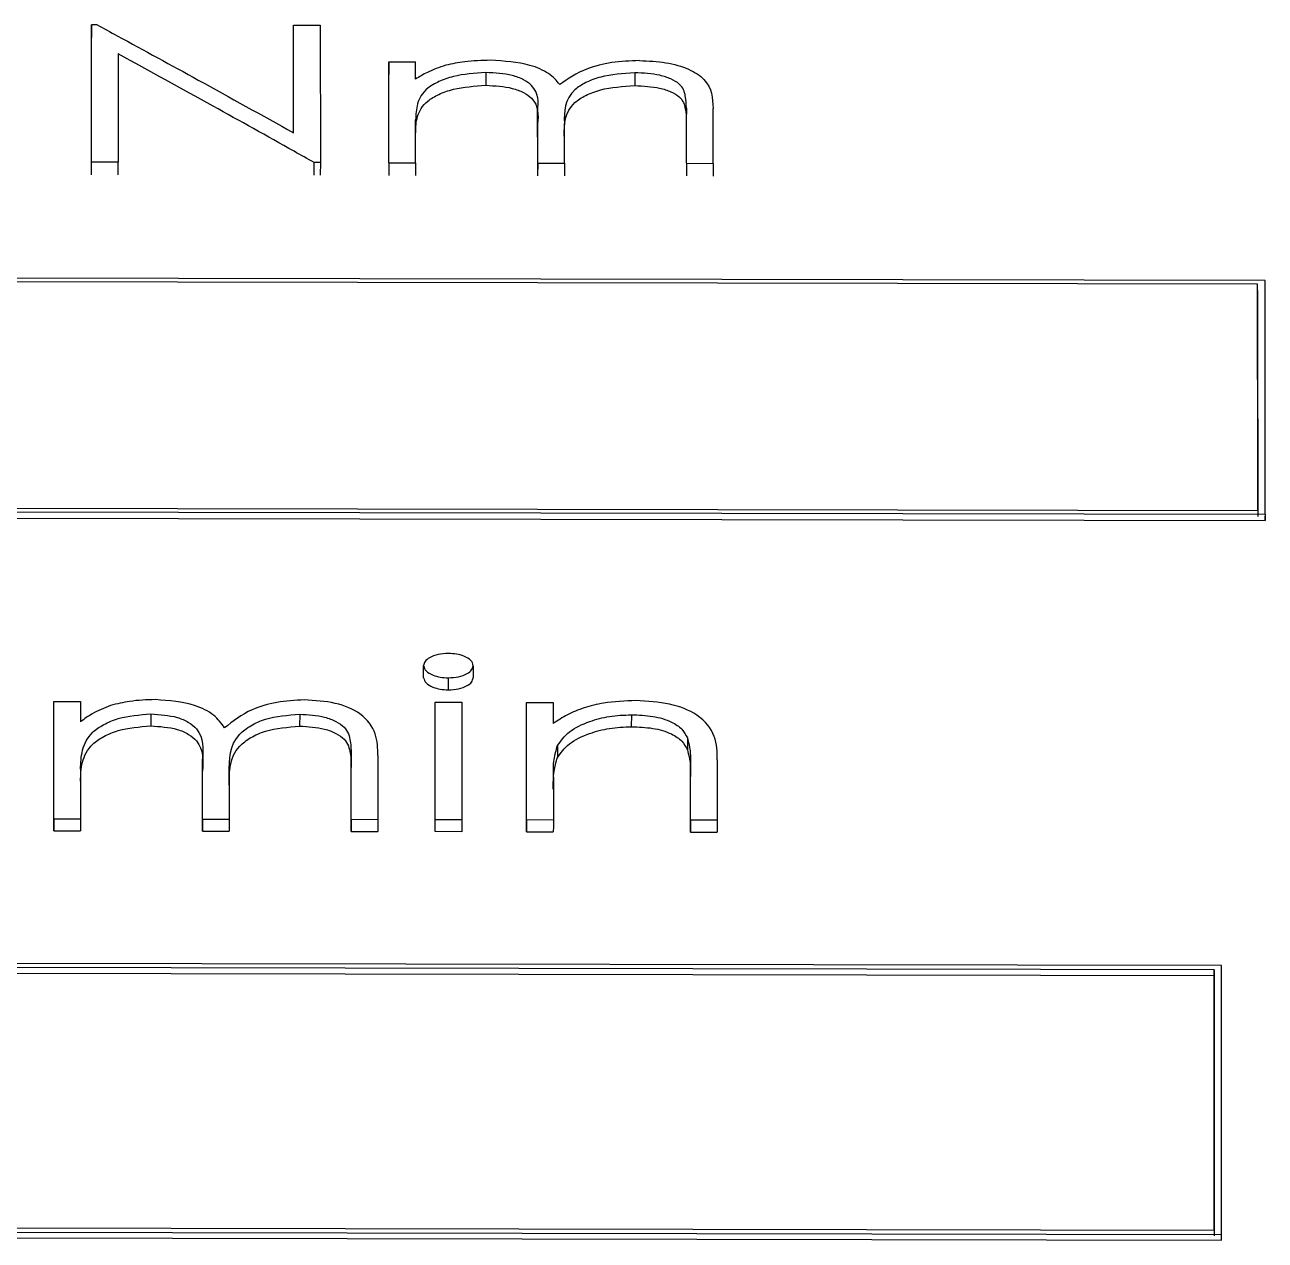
# Model space of a CAD drawing. Header units: millimetres. Extents: x 2320 to 4000, y 933 to 2121.
# Drawn here: x 2715.3 to 2723.64, y 1938.59 to 1946.77 of the extents above; entities that cross this region are included whole.
import ezdxf

# ---------------------------------------------------------------- set-up
doc = ezdxf.new("R2010")
doc.units = ezdxf.units.MM

msp = doc.modelspace()

# ---------------------------------------------------------------- linework, layer by layer
at = {"color": 7, "linetype": 'Continuous', "lineweight": 25}
for p, q in [((2715.7451, 1946.7658), (2715.7449, 1946.6798)), ((2715.7461, 1945.8414), (2715.7451, 1946.7658)), ((2715.7828, 1946.7658), (2715.7451, 1946.7658)), ((2717.1038, 1946.6773), (2717.1041, 1946.7633)), ((2717.1048, 1946.0388), (2717.1041, 1946.7633)), ((2717.1041, 1946.7633), (2717.2836, 1946.763)), ((2717.2836, 1946.763), (2717.2845, 1945.8385)), ((2715.9248, 1946.5701), (2715.9255, 1945.8411)), ((2717.7454, 1946.5168), (2717.7451, 1946.4311)), ((2717.7461, 1945.8377), (2717.7454, 1946.5168)), ((2717.7454, 1946.5168), (2717.9249, 1946.5165)), ((2717.925, 1946.3999), (2717.9249, 1946.5165)), ((2718.3977, 1946.4451), (2718.3974, 1946.3589)), ((2719.3989, 1946.4432), (2719.3986, 1946.357)), ((2718.7457, 1946.1836), (2718.7455, 1946.0978)), ((2718.7461, 1945.8358), (2718.7457, 1946.1836)), ((2719.7457, 1946.2046), (2719.7454, 1946.1188)), ((2719.746, 1945.834), (2719.7457, 1946.2046)), ((2719.9255, 1945.8336), (2719.9252, 1946.2039)), ((2717.9253, 1946.1255), (2717.925, 1946.0398)), ((2717.9255, 1945.8373), (2717.9253, 1946.1255)), ((2718.7455, 1946.0978), (2718.7458, 1945.7505)), ((2718.9255, 1945.8355), (2718.9253, 1946.102)), ((2715.9255, 1945.8411), (2715.7461, 1945.8414)), ((2715.9253, 1945.7561), (2715.9255, 1945.8411)), ((2717.2845, 1945.8385), (2717.2437, 1945.8386)), ((2717.2845, 1945.8385), (2717.2843, 1945.7535)), ((2717.7461, 1945.8377), (2717.7458, 1945.7527)), ((2717.7461, 1945.8377), (2717.9255, 1945.8373)), ((2718.7461, 1945.8358), (2718.7458, 1945.7505)), ((2718.7461, 1945.8358), (2718.9255, 1945.8355)), ((2719.746, 1945.834), (2719.7458, 1945.749)), ((2719.746, 1945.834), (2719.9255, 1945.8336)), ((2723.6371, 1945.0449), (2701.5042, 1945.0859)), ((2723.5871, 1945.0207), (2701.5542, 1945.0616)), ((2701.5052, 1943.4727), (2723.6381, 1943.4317)), ((2701.5053, 1943.5141), (2723.6383, 1943.4731)), ((2701.5553, 1943.5396), (2723.5882, 1943.4988)), ((2723.6383, 1943.4731), (2723.6381, 1943.4319)), ((2723.6381, 1943.4317), (2723.6381, 1943.4615)), ((2717.979, 1942.3739), (2717.9793, 1942.4549)), ((2718.3126, 1942.4543), (2718.3123, 1942.3733)), ((2718.1452, 1942.3732), (2718.1449, 1942.2923)), ((2715.492, 1942.1332), (2715.4922, 1942.2139)), ((2715.4926, 1941.4227), (2715.4922, 1942.2139)), ((2715.4922, 1942.2139), (2715.6717, 1942.2136)), ((2715.6717, 1942.2136), (2715.6718, 1942.0774)), ((2715.4923, 1941.3431), (2715.492, 1942.1332)), ((2716.1445, 1942.1303), (2716.1442, 1942.0497)), ((2717.1457, 1942.1284), (2717.1454, 1942.0479)), ((2718.056, 1942.1285), (2718.0563, 1942.2091)), ((2718.0561, 1942.093), (2718.056, 1942.1285)), ((2718.0566, 1941.418), (2718.0563, 1942.2091)), ((2718.0563, 1942.2091), (2718.2358, 1942.2088)), ((2718.2358, 1942.2088), (2718.2361, 1941.4176)), ((2718.6714, 1942.1274), (2718.6717, 1942.208)), ((2718.672, 1941.4168), (2718.6717, 1942.208)), ((2718.6717, 1942.208), (2718.8512, 1942.2077)), ((2718.8512, 1942.2077), (2718.8512, 1942.0663)), ((2718.6718, 1941.3372), (2718.6714, 1942.1274)), ((2719.376, 1942.1243), (2719.3758, 1942.0437)), ((2719.7531, 1941.9689), (2719.7528, 1941.8886)), ((2718.8789, 1941.917), (2718.8787, 1941.8367)), ((2716.4924, 1941.8254), (2716.4921, 1941.7453)), ((2716.4926, 1941.4209), (2716.4924, 1941.8254)), ((2717.4924, 1941.8503), (2717.4921, 1941.7701)), ((2717.4925, 1941.419), (2717.4924, 1941.8503)), ((2717.6719, 1941.8495), (2717.672, 1941.4187)), ((2719.9539, 1941.8208), (2719.9541, 1941.4144)), ((2715.6719, 1941.7575), (2715.6717, 1941.6774)), ((2715.6719, 1941.7575), (2715.672, 1941.4224)), ((2716.4923, 1941.3412), (2716.4921, 1941.7453)), ((2716.6719, 1941.7304), (2716.672, 1941.4205)), ((2717.4923, 1941.3394), (2717.4921, 1941.7701)), ((2719.7744, 1941.7892), (2719.7742, 1941.7091)), ((2719.7746, 1941.4148), (2719.7744, 1941.7892)), ((2718.8514, 1941.7047), (2718.8511, 1941.6247)), ((2718.8514, 1941.7047), (2718.8515, 1941.4165)), ((2719.7743, 1941.3352), (2719.7742, 1941.7091)), ((2715.4926, 1941.4227), (2715.4923, 1941.3431)), ((2715.672, 1941.4224), (2715.4926, 1941.4227)), ((2716.4926, 1941.4209), (2716.4923, 1941.3412)), ((2716.672, 1941.4205), (2716.4926, 1941.4209)), ((2717.4925, 1941.419), (2717.4923, 1941.3394)), ((2717.672, 1941.4187), (2717.4925, 1941.419)), ((2718.0564, 1941.3383), (2718.0566, 1941.418)), ((2718.0564, 1941.3383), (2718.0564, 1941.3797)), ((2718.2361, 1941.4176), (2718.0566, 1941.418)), ((2718.2361, 1941.4176), (2718.2359, 1941.338)), ((2718.672, 1941.4168), (2718.6718, 1941.3372)), ((2718.8515, 1941.4165), (2718.672, 1941.4168)), ((2719.7746, 1941.4148), (2719.7743, 1941.3352)), ((2719.9541, 1941.4144), (2719.7746, 1941.4148)), ((2715.4923, 1941.3431), (2715.6718, 1941.3427)), ((2716.4923, 1941.3412), (2716.6718, 1941.3409)), ((2717.4923, 1941.3394), (2717.6718, 1941.339)), ((2718.2359, 1941.338), (2718.0564, 1941.3383)), ((2718.6718, 1941.3372), (2718.8513, 1941.3369)), ((2719.7743, 1941.3352), (2719.9538, 1941.3348)), ((2723.3443, 1940.4371), (2701.2114, 1940.478)), ((2701.2613, 1940.4107), (2723.2942, 1940.3699)), ((2723.2943, 1940.4091), (2701.2614, 1940.4499)), ((2723.2943, 1940.4091), (2723.2942, 1940.3699)), ((2701.2117, 1938.6307), (2723.3446, 1938.5898)), ((2701.2118, 1938.669), (2723.3447, 1938.6281)), ((2701.2618, 1938.6983), (2723.2947, 1938.6576))]:
    msp.add_line(p, q, dxfattribs=at)
at = {"color": 7, "linetype": 'Continuous', "lineweight": 25, "flags": 128}
for points in [[(2715.7458, 1945.7564), (2715.746, 1945.8038), (2715.7461, 1945.8414)], [(2717.2434, 1945.7536), (2717.2435, 1945.801), (2717.2437, 1945.8386)], [(2717.9255, 1945.8373), (2717.9254, 1945.7895), (2717.9253, 1945.7524)], [(2718.9255, 1945.8355), (2718.9254, 1945.7877), (2718.9253, 1945.7505)], [(2719.9255, 1945.8336), (2719.9254, 1945.7858), (2719.9253, 1945.7486)], [(2715.672, 1941.4224), (2715.6719, 1941.3778), (2715.6718, 1941.3427)], [(2716.672, 1941.4205), (2716.6719, 1941.3759), (2716.6718, 1941.3409)], [(2717.672, 1941.4187), (2717.6719, 1941.3741), (2717.6718, 1941.339)], [(2718.8515, 1941.4165), (2718.8514, 1941.3719), (2718.8513, 1941.3369)], [(2719.9541, 1941.4144), (2719.9539, 1941.3699), (2719.9538, 1941.3348)], [(2723.3446, 1938.5901), (2723.3447, 1938.6114), (2723.3447, 1938.6281)]]:
    msp.add_lwpolyline(points, dxfattribs=at)
at = {"color": 7, "linetype": 'Continuous', "lineweight": 25}
for points, knots in [([(2715.7828, 1946.7658), (2715.8281, 1946.7412), (2716.0549, 1946.6183), (2716.4956, 1946.3776), (2716.8909, 1946.1577), (2717.1048, 1946.0388)], [0, 0, 0, 0, 0.102924, 0.514623, 1, 1, 1, 1]), ([(2717.2437, 1945.8386), (2717.1983, 1945.8641), (2716.9715, 1945.9917), (2716.5319, 1946.2371), (2716.1377, 1946.4533), (2715.9248, 1946.5701)], [0, 0, 0, 0, 0.103167, 0.515837, 1, 1, 1, 1]), ([(2718.1276, 1946.4939), (2718.0846, 1946.4789), (2718.0084, 1946.4523), (2717.9503, 1946.4158), (2717.925, 1946.3999)], [0, 0, 0, 0, 0.564241, 1, 1, 1, 1]), ([(2718.4286, 1946.5273), (2718.3701, 1946.5256), (2718.2659, 1946.5227), (2718.1697, 1946.5027), (2718.1276, 1946.4939)], [0, 0, 0, 0, 0.562438, 1, 1, 1, 1]), ([(2718.8942, 1946.3643), (2718.8727, 1946.3899), (2718.8292, 1946.4418), (2718.6689, 1946.5111), (2718.5205, 1946.5211), (2718.4286, 1946.5273)], [0, 0, 0, 0, 0.269907, 0.547967, 1, 1, 1, 1]), ([(2719.43, 1946.5255), (2719.3673, 1946.5227), (2719.2432, 1946.5172), (2719.0436, 1946.4662), (2718.9503, 1946.4026), (2718.8942, 1946.3643)], [0, 0, 0, 0, 0.288581, 0.57183, 1, 1, 1, 1]), ([(2719.43, 1946.5255), (2719.4904, 1946.5229), (2719.6098, 1946.5177), (2719.7668, 1946.472), (2719.919, 1946.3701), (2719.9226, 1946.2721), (2719.9252, 1946.2039)], [0, 0, 0, 0, 0.197818, 0.390842, 0.576543, 1, 1, 1, 1]), ([(2718.3977, 1946.4451), (2718.3219, 1946.4398), (2718.2063, 1946.4317), (2718.0798, 1946.3858), (2717.9808, 1946.3278), (2717.9295, 1946.2355), (2717.9267, 1946.1621), (2717.9253, 1946.1255)], [0, 0, 0, 0, 0.253517, 0.386716, 0.516625, 0.758749, 1, 1, 1, 1]), ([(2718.7457, 1946.1836), (2718.7507, 1946.2449), (2718.757, 1946.3226), (2718.6546, 1946.3985), (2718.5525, 1946.4361), (2718.459, 1946.4415), (2718.3977, 1946.4451)], [0, 0, 0, 0, 0.482691, 0.611713, 0.745133, 1, 1, 1, 1]), ([(2719.3989, 1946.4432), (2719.3191, 1946.4377), (2719.1976, 1946.4292), (2719.0672, 1946.3793), (2718.9239, 1946.2847), (2718.9247, 1946.1825), (2718.9253, 1946.102)], [0, 0, 0, 0, 0.254482, 0.387909, 0.517812, 1, 1, 1, 1]), ([(2719.7457, 1946.2046), (2719.7449, 1946.2321), (2719.7432, 1946.287), (2719.7193, 1946.3587), (2719.6441, 1946.4033), (2719.5449, 1946.436), (2719.4567, 1946.4404), (2719.3989, 1946.4432)], [0, 0, 0, 0, 0.241185, 0.482285, 0.611824, 0.745424, 1, 1, 1, 1]), ([(2717.925, 1946.0398), (2717.9264, 1946.0763), (2717.9292, 1946.1496), (2717.9806, 1946.2418), (2718.0796, 1946.2997), (2718.2061, 1946.3456), (2718.3217, 1946.3536), (2718.3974, 1946.3589)], [0, 0, 0, 0, 0.241124, 0.483152, 0.613062, 0.746307, 1, 1, 1, 1]), ([(2718.3974, 1946.3589), (2718.4588, 1946.3554), (2718.5523, 1946.3499), (2718.6544, 1946.3124), (2718.7568, 1946.2366), (2718.7505, 1946.159), (2718.7455, 1946.0978)], [0, 0, 0, 0, 0.255057, 0.388525, 0.517539, 1, 1, 1, 1]), ([(2718.925, 1946.0163), (2718.9244, 1946.0967), (2718.9237, 1946.1988), (2719.067, 1946.2932), (2719.1974, 1946.3431), (2719.3189, 1946.3515), (2719.3986, 1946.357)], [0, 0, 0, 0, 0.4819626, 0.6118627, 0.7453351, 1, 1, 1, 1]), ([(2719.3986, 1946.357), (2719.4564, 1946.3542), (2719.5446, 1946.3499), (2719.6438, 1946.3172), (2719.7191, 1946.2727), (2719.743, 1946.201), (2719.7446, 1946.1462), (2719.7454, 1946.1188)], [0, 0, 0, 0, 0.254759, 0.388411, 0.517951, 0.758942, 1, 1, 1, 1]), ([(2723.587, 1944.9785), (2723.5872, 1944.7002), (2723.5876, 1944.2031), (2723.588, 1943.6854), (2723.5881, 1943.4576)], [0, 0, 0, 0, 0.559999, 1, 1, 1, 1]), ([(2723.5882, 1943.4988), (2723.5881, 1943.6595), (2723.5879, 1943.9809), (2723.5876, 1944.4892), (2723.5873, 1944.8319), (2723.5871, 1945.0207)], [0, 0, 0, 0, 0.3099213, 0.6198426, 1, 1, 1, 1]), ([(2723.6383, 1943.4731), (2723.6382, 1943.6339), (2723.6379, 1943.9555), (2723.6376, 1944.4811), (2723.6373, 1944.8399), (2723.6371, 1945.0449)], [0, 0, 0, 0, 0.300082, 0.600163, 1, 1, 1, 1]), ([(2718.1451, 1942.5366), (2718.1216, 1942.5354), (2718.0753, 1942.5328), (2718.0209, 1942.5119), (2717.9853, 1942.4848), (2717.9813, 1942.4648), (2717.9793, 1942.4549)], [0, 0, 0, 0, 0.2917, 0.575641, 0.790759, 1, 1, 1, 1]), ([(2718.3126, 1942.4543), (2718.3092, 1942.467), (2718.3022, 1942.4929), (2718.2539, 1942.5188), (2718.2006, 1942.5344), (2718.1637, 1942.5359), (2718.1451, 1942.5366)], [0, 0, 0, 0, 0.266167, 0.543432, 0.769604, 1, 1, 1, 1]), ([(2717.9793, 1942.4549), (2717.9828, 1942.4424), (2717.9902, 1942.4168), (2718.0376, 1942.3911), (2718.0903, 1942.3755), (2718.1268, 1942.374), (2718.1452, 1942.3732)], [0, 0, 0, 0, 0.2661054, 0.5434733, 0.769717, 1, 1, 1, 1]), ([(2718.1452, 1942.3732), (2718.1687, 1942.3744), (2718.2151, 1942.3768), (2718.2695, 1942.3976), (2718.3062, 1942.4243), (2718.3105, 1942.4444), (2718.3126, 1942.4543)], [0, 0, 0, 0, 0.291686, 0.575696, 0.790918, 1, 1, 1, 1]), ([(2717.979, 1942.3739), (2717.9826, 1942.3614), (2717.9899, 1942.3359), (2718.0374, 1942.3102), (2718.09, 1942.2947), (2718.1265, 1942.2931), (2718.1449, 1942.2923)], [0, 0, 0, 0, 0.265935, 0.543275, 0.769592, 1, 1, 1, 1]), ([(2718.1449, 1942.2923), (2718.1684, 1942.2935), (2718.2148, 1942.2959), (2718.2693, 1942.3167), (2718.306, 1942.3434), (2718.3102, 1942.3634), (2718.3123, 1942.3733)], [0, 0, 0, 0, 0.291838, 0.575901, 0.791061, 1, 1, 1, 1]), ([(2716.1755, 1942.2263), (2716.1169, 1942.2244), (2716.0127, 1942.2209), (2715.9165, 1942.1975), (2715.8744, 1942.1872)], [0, 0, 0, 0, 0.562438, 1, 1, 1, 1]), ([(2716.6409, 1942.0362), (2716.6195, 1942.066), (2716.576, 1942.1266), (2716.4158, 1942.2075), (2716.2674, 1942.2191), (2716.1755, 1942.2263)], [0, 0, 0, 0, 0.2699071, 0.5479673, 1, 1, 1, 1]), ([(2717.1769, 1942.2245), (2717.1142, 1942.2212), (2716.99, 1942.2147), (2716.7904, 1942.1551), (2716.6971, 1942.0808), (2716.6409, 1942.0362)], [0, 0, 0, 0, 0.288581, 0.57183, 1, 1, 1, 1]), ([(2717.6718, 1941.8495), (2717.6705, 1941.8986), (2717.6676, 1941.997), (2717.578, 1942.1315), (2717.3876, 1942.2119), (2717.2479, 1942.2203), (2717.1769, 1942.2245)], [0, 0, 0, 0, 0.270601, 0.542796, 0.767549, 1, 1, 1, 1]), ([(2719.4072, 1942.2204), (2719.3334, 1942.2172), (2719.2124, 1942.2121), (2719.0576, 1942.1733), (2718.943, 1942.1265), (2718.8816, 1942.0862), (2718.8512, 1942.0663)], [0, 0, 0, 0, 0.346759, 0.568511, 0.786179, 1, 1, 1, 1]), ([(2719.9539, 1941.8208), (2719.953, 1941.8739), (2719.9511, 1941.9805), (2719.8448, 1942.1246), (2719.6349, 1942.2071), (2719.4839, 1942.2159), (2719.4072, 1942.2204)], [0, 0, 0, 0, 0.270301, 0.542249, 0.767594, 1, 1, 1, 1]), ([(2715.8744, 1942.1872), (2715.8314, 1942.1697), (2715.7552, 1942.1386), (2715.6971, 1942.096), (2715.6718, 1942.0774)], [0, 0, 0, 0, 0.564241, 1, 1, 1, 1]), ([(2715.6719, 1941.7575), (2715.6733, 1941.8001), (2715.6762, 1941.8856), (2715.7275, 1941.9932), (2715.8265, 1942.0609), (2715.9531, 1942.1146), (2716.0687, 1942.124), (2716.1445, 1942.1303)], [0, 0, 0, 0, 0.241257, 0.483386, 0.613214, 0.746328, 1, 1, 1, 1]), ([(2716.1445, 1942.1303), (2716.2059, 1942.1261), (2716.2994, 1942.1198), (2716.4015, 1942.0759), (2716.5038, 1941.9875), (2716.4974, 1941.8969), (2716.4924, 1941.8254)], [0, 0, 0, 0, 0.255065, 0.388375, 0.517295, 1, 1, 1, 1]), ([(2716.6719, 1941.7304), (2716.6714, 1941.8242), (2716.6706, 1941.9433), (2716.814, 1942.0536), (2716.9443, 1942.112), (2717.0659, 1942.1219), (2717.1457, 1942.1284)], [0, 0, 0, 0, 0.4822, 0.612023, 0.745367, 1, 1, 1, 1]), ([(2717.1457, 1942.1284), (2717.2035, 1942.1251), (2717.2917, 1942.1201), (2717.3909, 1942.0819), (2717.4661, 1942.0299), (2717.4899, 1941.9462), (2717.4915, 1941.8823), (2717.4924, 1941.8503)], [0, 0, 0, 0, 0.25478, 0.388267, 0.517701, 0.758807, 1, 1, 1, 1]), ([(2715.6716, 1941.6774), (2715.6731, 1941.72), (2715.6759, 1941.8054), (2715.7273, 1941.9129), (2715.8263, 1941.9805), (2715.9528, 1942.0341), (2716.0684, 1942.0435), (2716.1442, 1942.0497)], [0, 0, 0, 0, 0.24113, 0.483163, 0.612992, 0.746152, 1, 1, 1, 1]), ([(2716.1442, 1942.0497), (2716.2056, 1942.0456), (2716.2991, 1942.0393), (2716.4012, 1941.9954), (2716.5035, 1941.9071), (2716.4971, 1941.8167), (2716.4921, 1941.7453)], [0, 0, 0, 0, 0.255254, 0.388613, 0.517525, 1, 1, 1, 1]), ([(2716.6717, 1941.6504), (2716.6711, 1941.7441), (2716.6704, 1941.863), (2716.8137, 1941.9732), (2716.9441, 1942.0315), (2717.0657, 1942.0414), (2717.1454, 1942.0479)], [0, 0, 0, 0, 0.481973, 0.611794, 0.745183, 1, 1, 1, 1]), ([(2717.1454, 1942.0479), (2717.2033, 1942.0446), (2717.2915, 1942.0395), (2717.3907, 1942.0014), (2717.4658, 1941.9495), (2717.4897, 1941.8659), (2717.4913, 1941.802), (2717.4921, 1941.7701)], [0, 0, 0, 0, 0.254963, 0.388503, 0.517937, 0.758935, 1, 1, 1, 1]), ([(2718.8789, 1941.917), (2718.9022, 1941.9491), (2718.9494, 1942.0145), (2719.0826, 1942.0786), (2719.2279, 1942.1184), (2719.3264, 1942.1223), (2719.376, 1942.1243)], [0, 0, 0, 0, 0.2684901, 0.5466043, 0.7715296, 1, 1, 1, 1]), ([(2719.376, 1942.1243), (2719.4245, 1942.1226), (2719.5203, 1942.1194), (2719.6422, 1942.0839), (2719.7205, 1942.0291), (2719.7423, 1941.9888), (2719.7531, 1941.9689)], [0, 0, 0, 0, 0.290858, 0.574718, 0.790004, 1, 1, 1, 1]), ([(2718.8787, 1941.8367), (2718.9019, 1941.8688), (2718.9492, 1941.9341), (2719.0823, 1941.9982), (2719.2276, 1942.0379), (2719.3261, 1942.0418), (2719.3758, 1942.0437)], [0, 0, 0, 0, 0.268346, 0.546438, 0.771425, 1, 1, 1, 1]), ([(2719.3758, 1942.0437), (2719.4243, 1942.0421), (2719.52, 1942.0388), (2719.6419, 1942.0034), (2719.7203, 1941.9487), (2719.7421, 1941.9084), (2719.7529, 1941.8886)], [0, 0, 0, 0, 0.290992, 0.574913, 0.790139, 1, 1, 1, 1]), ([(2719.7531, 1941.9689), (2719.761, 1941.9356), (2719.7752, 1941.8761), (2719.7747, 1941.8158), (2719.7744, 1941.7892)], [0, 0, 0, 0, 0.559954, 1, 1, 1, 1]), ([(2718.8515, 1941.7047), (2718.8512, 1941.7446), (2718.8507, 1941.8161), (2718.8703, 1941.8861), (2718.8789, 1941.917)], [0, 0, 0, 0, 0.559823, 1, 1, 1, 1]), ([(2719.7528, 1941.8886), (2719.7608, 1941.8553), (2719.7749, 1941.7958), (2719.7744, 1941.7356), (2719.7742, 1941.7091)], [0, 0, 0, 0, 0.559958, 1, 1, 1, 1]), ([(2718.8512, 1941.6247), (2718.8509, 1941.6646), (2718.8504, 1941.7359), (2718.8701, 1941.8059), (2718.8787, 1941.8367)], [0, 0, 0, 0, 0.559817, 1, 1, 1, 1]), ([(2723.2947, 1938.6576), (2723.2947, 1938.8417), (2723.2946, 1939.21), (2723.2945, 1939.7949), (2723.2944, 1940.1909), (2723.2943, 1940.4091)], [0, 0, 0, 0, 0.309921, 0.619843, 1, 1, 1, 1]), ([(2723.3447, 1938.6281), (2723.3447, 1938.8124), (2723.3447, 1939.181), (2723.3445, 1939.7854), (2723.3444, 1940.2002), (2723.3443, 1940.4371)], [0, 0, 0, 0, 0.300082, 0.600163, 1, 1, 1, 1]), ([(2723.2942, 1940.3699), (2723.2943, 1940.0483), (2723.2945, 1939.474), (2723.2946, 1938.8806), (2723.2946, 1938.6195)], [0, 0, 0, 0, 0.559999, 1, 1, 1, 1])]:
    msp.add_open_spline(points, degree=3, knots=knots, dxfattribs=at)

doc.saveas('drawing.dxf')
